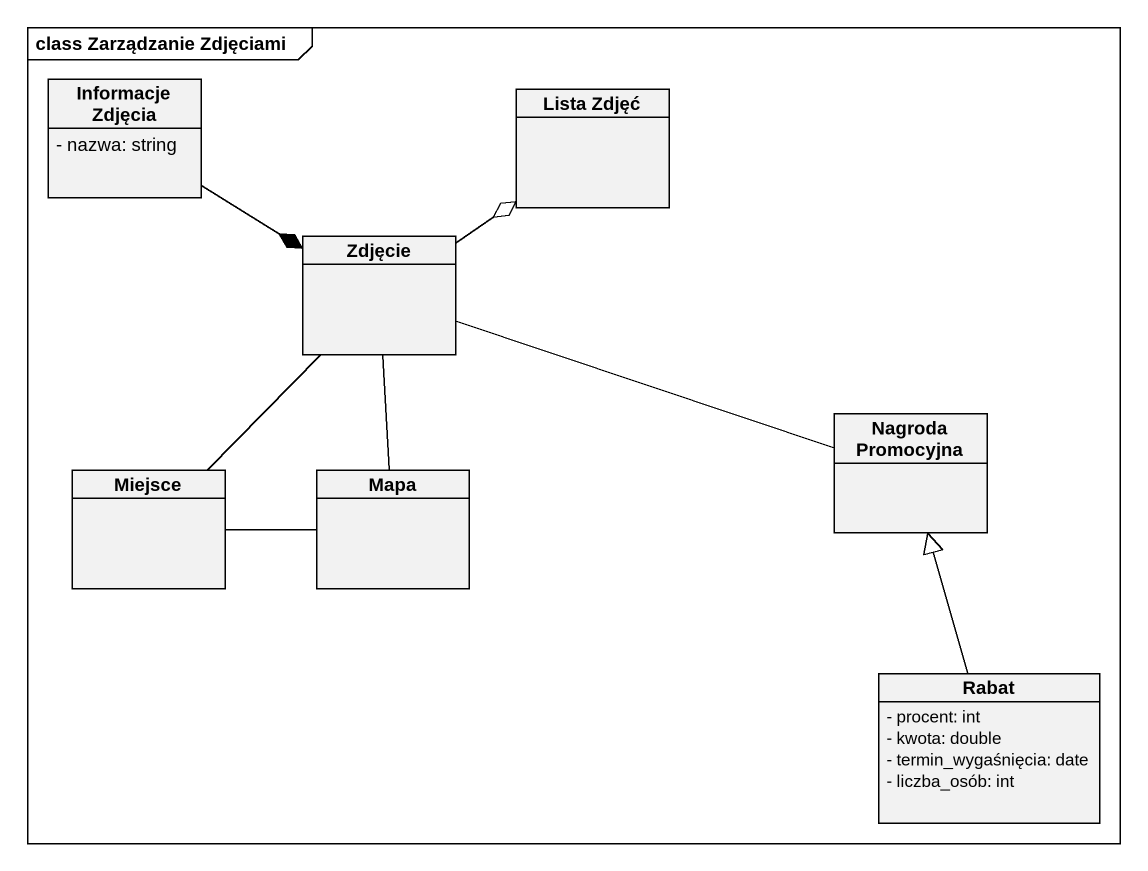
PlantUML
@startuml
mainframe class Zarządzanie Zdjęciami
hide circle
hide empty members
skinparam classAttributeIconSize 0
class "Informacje Zdjęcia" as Informacje_Zdjęcia {
  - nazwa: string
}
class "Lista Zdjęć" as Lista_Zdjęć
class Zdjęcie
class Miejsce
class Mapa
class "Nagroda Promocyjna" as Nagroda_Promocyjna
class Rabat {
  - procent: int
  - kwota: double
  - termin_wygaśnięcia: date
  - liczba_osób: int
}
Informacje_Zdjęcia --* Zdjęcie
Zdjęcie -up-o Lista_Zdjęć
Zdjęcie -- Miejsce
Zdjęcie -- Mapa
Miejsce -right- Mapa
Nagroda_Promocyjna -left- Zdjęcie
Rabat -up-|> Nagroda_Promocyjna
@enduml
